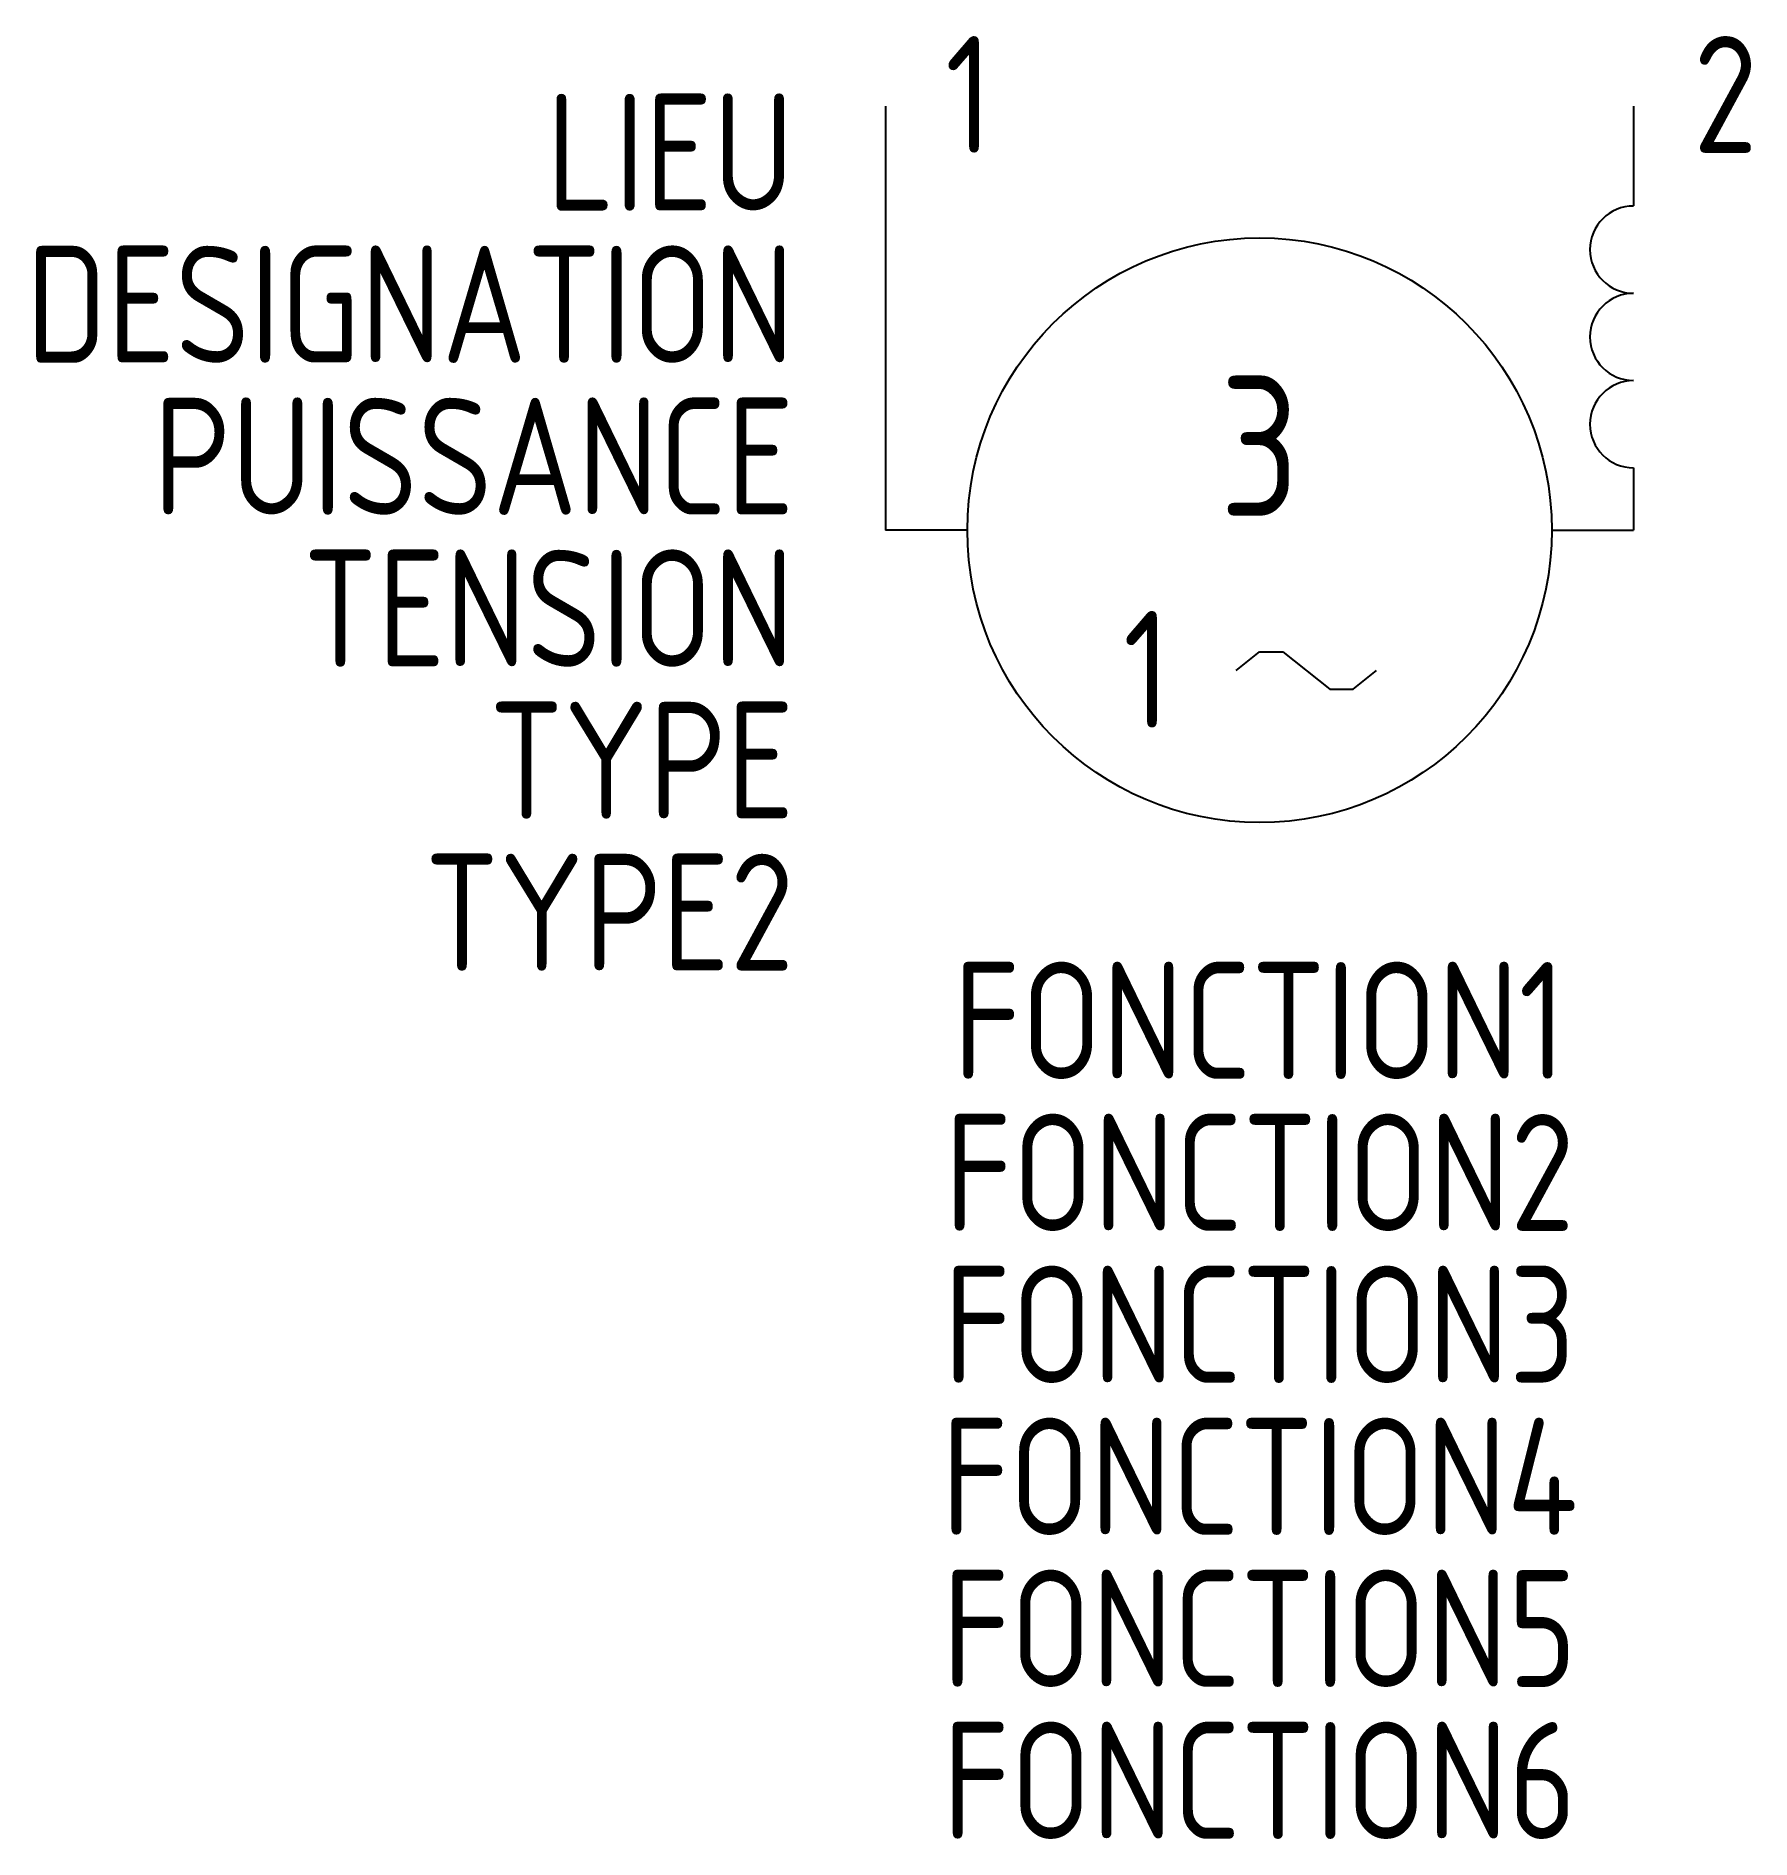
# Model space of a CAD drawing. Header units: millimetres. Extents: x -18.2 to 18.5, y -37 to 1.5.
import ezdxf
from ezdxf.enums import TextEntityAlignment as Align

# ---------------------------------------------------------------- set-up
doc = ezdxf.new("R2010")
doc.units = ezdxf.units.MM
for name, color, linetype in [('SYMB_FIL', 3, 'Continuous'), ('SYMB_FIL_FIN', 1, 'Continuous'), ('SYMB_TXT_CONTACT', 2, 'Continuous'), ('SYMB_TXT_NOM', 3, 'Continuous')]:
    doc.layers.add(name, color=color, linetype=linetype)
doc.styles.add('NET2_5', font='isocp.shx', dxfattribs={"width": 0.9, "height": 2.5})
doc.styles.add('NET_3', font='isocp.shx', dxfattribs={"width": 0.9, "height": 3})

msp = doc.modelspace()

# ---------------------------------------------------------------- linework, layer by layer
at = {"layer": 'SYMB_FIL'}
for p, q in [((0, 0), (0, -9.067)), ((16, 0), (16, -2.133)), ((16, -7.733), (16, -9.067)), ((1.75, -9.067), (0, -9.067)), ((14.25, -9.067), (16, -9.067))]:
    msp.add_line(p, q, dxfattribs=at)
msp.add_circle((8, -9.067), 6.25, dxfattribs=at)
for centre in [(16, -3.067), (16, -4.933), (16, -6.8)]:
    msp.add_arc(centre, 0.933, 90, 270, dxfattribs=at)
at = {"layer": 'SYMB_FIL_FIN'}
for p, q in [((7.5, -12.067), (8, -11.667)), ((8, -11.667), (8.5, -11.667)), ((8.5, -11.667), (9.5, -12.467)), ((10, -12.467), (10.5, -12.067)), ((9.5, -12.467), (10, -12.467))]:
    msp.add_line(p, q, dxfattribs=at)

# ---------------------------------------------------------------- texts
at = {"layer": 'SYMB_FIL', "style": 'NET2_5', "width": 0.9}
msp.add_text('1', height=2.5, dxfattribs=at).set_placement((6.093, -13.293), align=Align.RIGHT)
at = {"layer": 'SYMB_TXT_CONTACT', "style": 'NET2_5', "width": 0.9, "flags": 8}
for tag, p in [('1', (1.275, -1)), ('2', (17.275, -1))]:
    msp.add_attdef(tag, p, '', height=2.5, dxfattribs=at)
at = {"layer": 'SYMB_TXT_CONTACT', "style": 'NET_3', "width": 0.9, "flags": 8}
msp.add_attdef('3', text='M', height=3, dxfattribs=at).set_placement((8, -7.267), align=Align.MIDDLE_CENTER)
at = {"layer": 'SYMB_TXT_NOM', "style": 'NET2_5', "width": 0.9, "flags": 8}
for tag, text, p in [('LIEU', '', (-1.953, -2.235)), ('DESIGNATION', 'M?', (-1.953, -5.485)), ('PUISSANCE', 'KW', (-1.953, -8.735)), ('TENSION', 'V', (-1.953, -11.985)), ('TYPE', 'A', (-1.953, -15.235)), ('TYPE2', '', (-1.953, -18.485))]:
    msp.add_attdef(tag, text=text, height=2.5, dxfattribs=at).set_placement(p, align=Align.RIGHT)
for tag, p in [('FONCTION1', (8, -20.8)), ('FONCTION2', (8, -24.05)), ('FONCTION3', (8, -27.3)), ('FONCTION4', (8, -30.55)), ('FONCTION5', (8, -33.8)), ('FONCTION6', (8, -37.05))]:
    msp.add_attdef(tag, text='', height=2.5, dxfattribs=at).set_placement(p, align=Align.CENTER)

doc.saveas('drawing.dxf')
